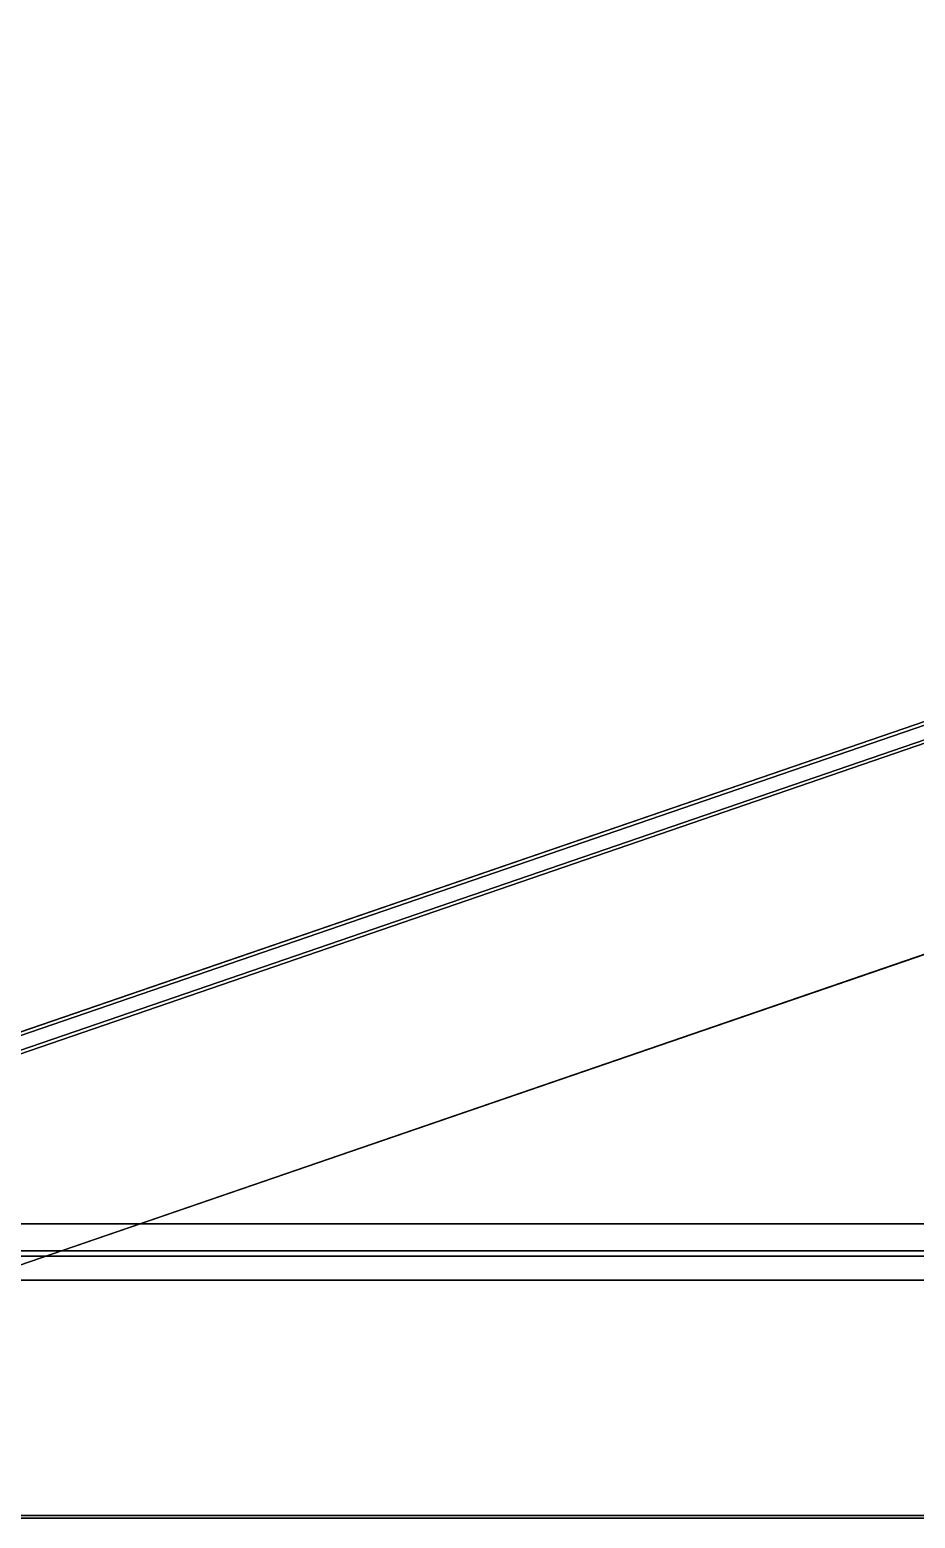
# Model space of a CAD drawing. Extents: x -15.8 to 15, y 4.5 to 69.4.
# Drawn here: x -8.188 to -7.826, y 43.917 to 44.525 of the extents above; entities that cross this region are included whole.
import ezdxf

# ---------------------------------------------------------------- set-up
doc = ezdxf.new("R2010")
doc.units = 0

msp = doc.modelspace()

# ---------------------------------------------------------------- linework, layer by layer
at = {"layer": '1', "color": 5}
for points in [[(-1.5521, 46.3973, 1.5632), (-8.4631, 44.0224, 0.0242), (-8.4451, 44.0271, -0.0639), (-1.5341, 46.402, 1.4751)], [(-1.5341, 46.402, -1.4751), (-8.4451, 44.0271, 0.0639), (-8.4631, 44.0224, -0.0242), (-1.5521, 46.3973, -1.5632)], [(-1.5341, 46.402, 1.4751), (-8.4451, 44.0271, -0.0639), (-8.4428, 44.0205, -0.0638), (-1.5319, 46.3954, 1.4753)], [(-1.5319, 46.3954, -1.4753), (-8.4428, 44.0205, 0.0638), (-8.4451, 44.0271, 0.0639), (-1.5341, 46.402, -1.4751)], [(-1.5232, 46.3121, 1.5646), (-8.4341, 43.9372, 0.0255), (-8.4631, 44.0224, 0.0242), (-1.5521, 46.3973, 1.5632)], [(-1.5521, 46.3973, -1.5632), (-8.4631, 44.0224, -0.0242), (-8.4341, 43.9372, -0.0255), (-1.5232, 46.3121, -1.5646)], [(-1.5319, 46.3954, 1.4753), (-8.4428, 44.0205, -0.0638), (-8.4594, 44.0162, 0.0174), (-1.5485, 46.3911, 1.5565)], [(-1.5485, 46.3911, -1.5565), (-8.4594, 44.0162, -0.0174), (-8.4428, 44.0205, 0.0638), (-1.5319, 46.3954, -1.4753)], [(-1.5485, 46.3911, 1.5565), (-8.4594, 44.0162, 0.0174), (-8.4327, 43.9376, 0.0187), (-1.5218, 46.3125, 1.5577)], [(-1.5218, 46.3125, -1.5577), (-8.4327, 43.9376, -0.0187), (-8.4594, 44.0162, -0.0174), (-1.5485, 46.3911, -1.5565)], [(-1.5218, 46.3125, 1.5577), (-8.4327, 43.9376, 0.0187), (-8.4341, 43.9372, 0.0255), (-1.5232, 46.3121, 1.5646)], [(-1.5232, 46.3121, -1.5646), (-8.4341, 43.9372, -0.0255), (-8.4327, 43.9376, -0.0187), (-1.5218, 46.3125, -1.5577)]]:
    msp.add_3dface(points, dxfattribs=at)
at = {"layer": '1', "color": 3}
for points in [[(-1.6098, 43.9179, 1.6418), (-8.4598, 43.9179, 0.0418), (-8.4568, 44.0372, 0.029), (-1.6068, 44.0372, 1.629)], [(-1.6068, 44.0372, -1.629), (-8.4568, 44.0372, -0.029), (-8.4598, 43.9179, -0.0418), (-1.6098, 43.9179, -1.6418)], [(-1.6068, 44.0372, 1.629), (-8.4568, 44.0372, 0.029), (-8.4296, 44.024, -0.0871), (-1.5796, 44.024, 1.5129)], [(-1.5796, 44.024, -1.5129), (-8.4296, 44.024, 0.0871), (-8.4568, 44.0372, -0.029), (-1.6068, 44.0372, -1.629)], [(-1.6048, 44.0262, 1.6204), (-8.4548, 44.0262, 0.0204), (-8.4575, 43.9168, 0.0322), (-1.6075, 43.9168, 1.6322)], [(-1.6075, 43.9168, -1.6322), (-8.4575, 43.9168, -0.0322), (-8.4548, 44.0262, -0.0204), (-1.6048, 44.0262, -1.6204)], [(-1.5799, 44.0141, 1.5139), (-8.4299, 44.0141, -0.0861), (-8.4548, 44.0262, 0.0204), (-1.6048, 44.0262, 1.6204)], [(-1.6048, 44.0262, -1.6204), (-8.4548, 44.0262, -0.0204), (-8.4299, 44.0141, 0.0861), (-1.5799, 44.0141, -1.5139)], [(-1.5796, 44.024, 1.5129), (-8.4296, 44.024, -0.0871), (-8.4299, 44.0141, -0.0861), (-1.5799, 44.0141, 1.5139)], [(-1.5799, 44.0141, -1.5139), (-8.4299, 44.0141, 0.0861), (-8.4296, 44.024, 0.0871), (-1.5796, 44.024, -1.5129)], [(-1.6075, 43.9168, 1.6322), (-8.4575, 43.9168, 0.0322), (-8.4598, 43.9179, 0.0418), (-1.6098, 43.9179, 1.6418)], [(-1.6098, 43.9179, -1.6418), (-8.4598, 43.9179, -0.0418), (-8.4575, 43.9168, -0.0322), (-1.6075, 43.9168, -1.6322)]]:
    msp.add_3dface(points, dxfattribs=at)

doc.saveas('drawing.dxf')
